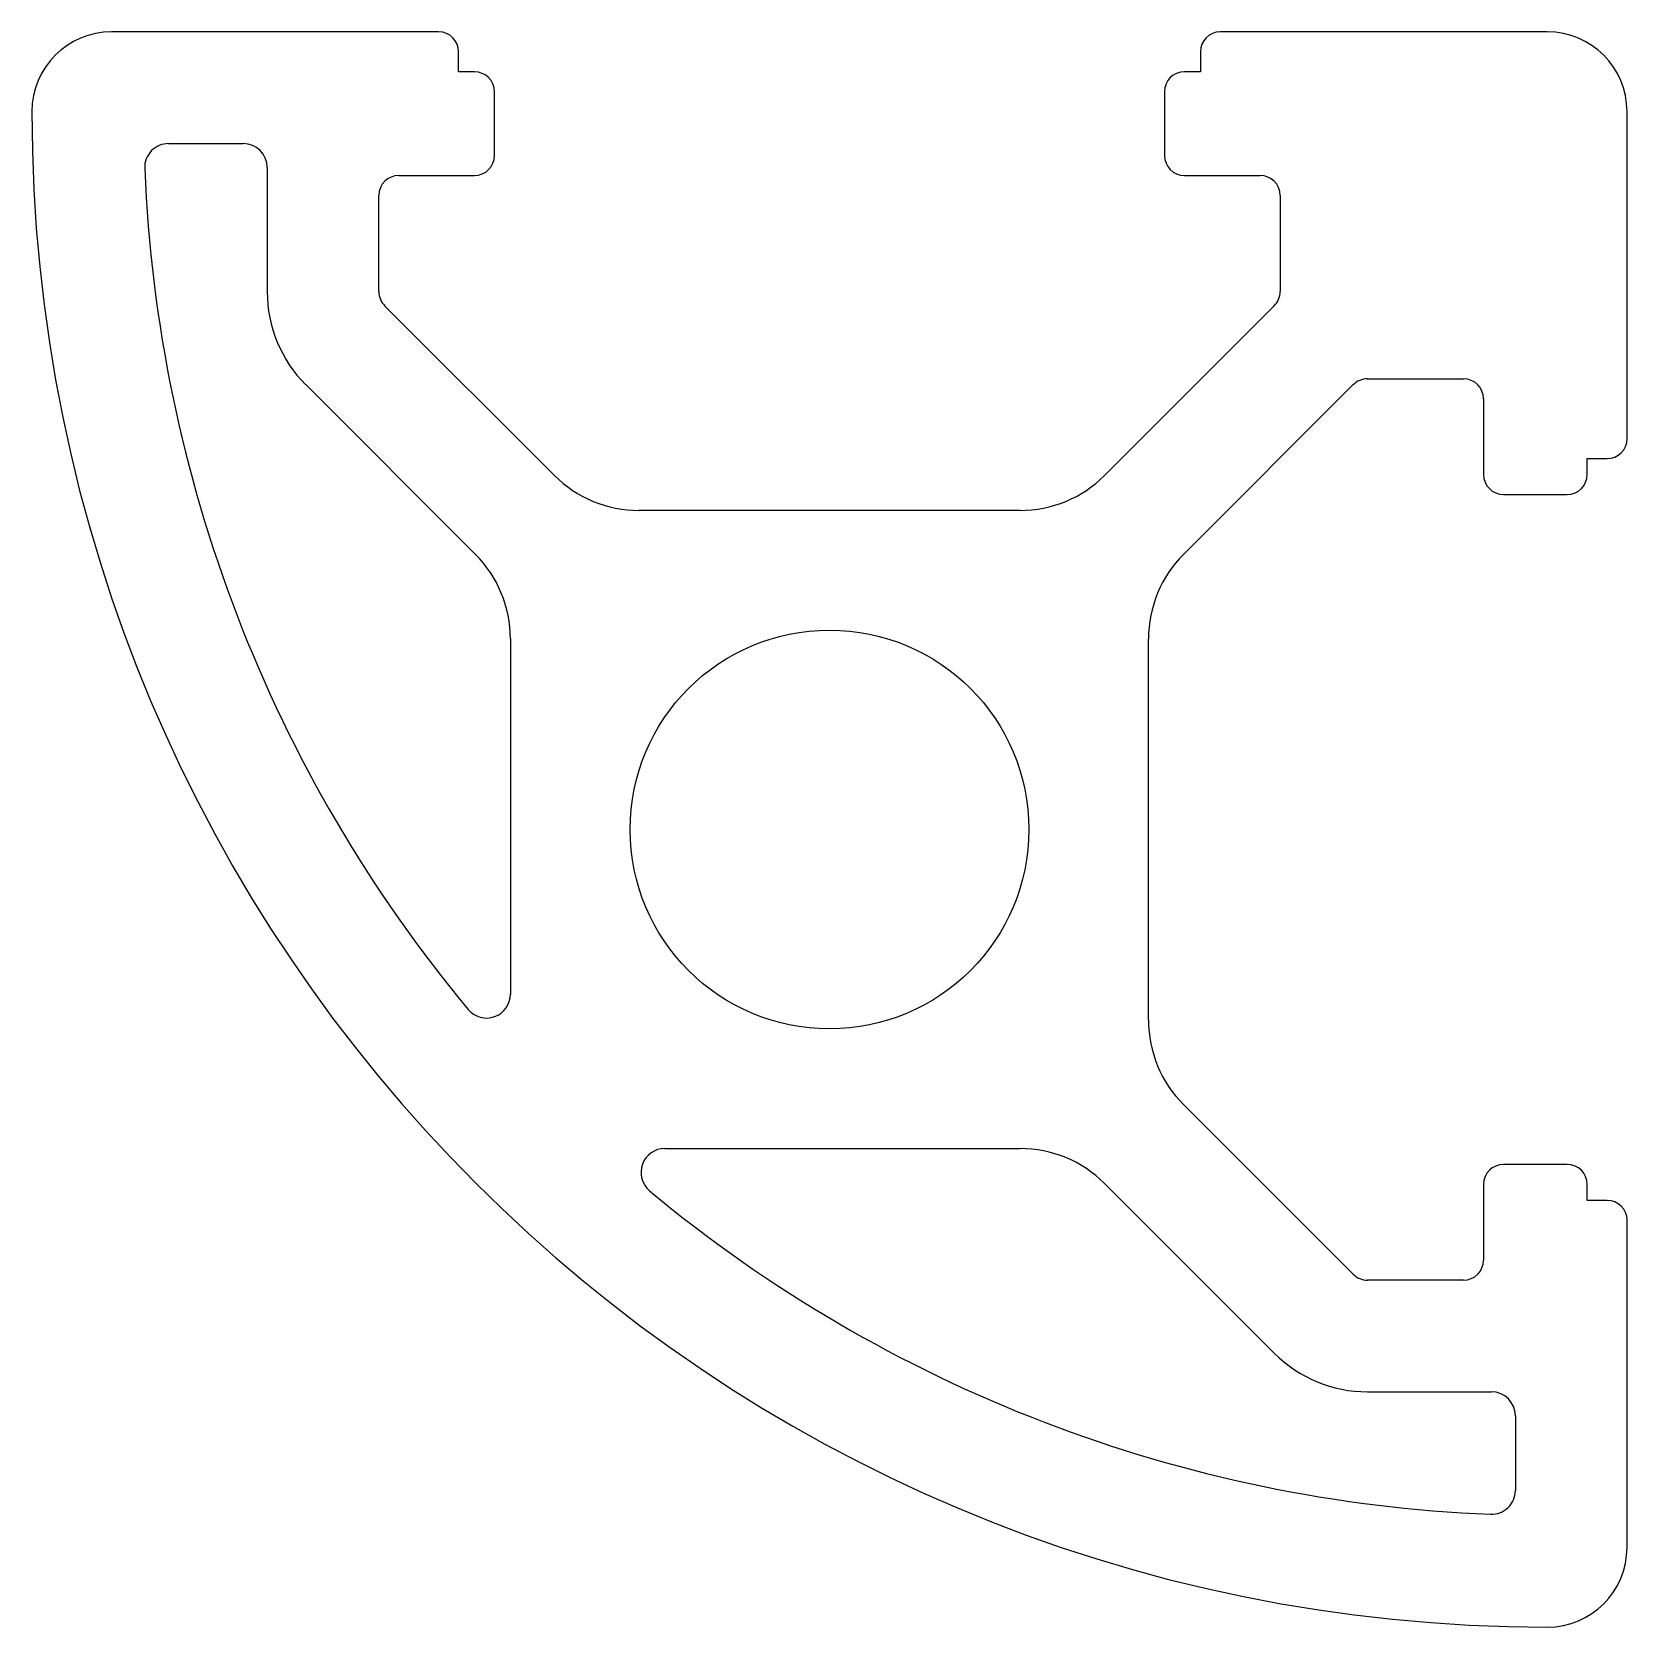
# Model space of a CAD drawing. Extents: x 2275 to 2295, y 1785.6 to 1805.6.
import ezdxf

# ---------------------------------------------------------------- set-up
doc = ezdxf.new("R2010")
doc.units = 0
doc.layers.get('0').update_dxf_attribs({"linetype": 'CONTINUOUS'})

msp = doc.modelspace()

# ---------------------------------------------------------------- linework, layer by layer
for p, q in [((2280.056, 1805.635), (2275.956, 1805.635)), ((2293.956, 1805.635), (2289.856, 1805.635)), ((2280.306, 1805.135), (2280.306, 1805.385)), ((2289.606, 1805.385), (2289.606, 1805.135)), ((2280.506, 1805.135), (2280.306, 1805.135)), ((2289.606, 1805.135), (2289.406, 1805.135)), ((2280.756, 1804.085), (2280.756, 1804.885)), ((2289.156, 1804.885), (2289.156, 1804.085)), ((2294.956, 1800.535), (2294.956, 1804.635)), ((2276.67, 1804.235), (2277.606, 1804.235)), ((2277.906, 1803.935), (2277.906, 1802.378)), ((2279.556, 1803.835), (2280.506, 1803.835)), ((2289.406, 1803.835), (2290.356, 1803.835)), ((2279.306, 1802.378), (2279.306, 1803.585)), ((2290.606, 1803.585), (2290.606, 1802.378)), ((2281.507, 1800.074), (2279.379, 1802.202)), ((2290.533, 1802.202), (2288.406, 1800.074)), ((2278.39, 1801.212), (2280.517, 1799.084)), ((2289.396, 1799.084), (2291.523, 1801.212)), ((2291.7, 1801.285), (2292.906, 1801.285)), ((2293.156, 1801.035), (2293.156, 1800.085)), ((2294.456, 1800.085), (2294.456, 1800.285)), ((2294.456, 1800.285), (2294.706, 1800.285)), ((2293.406, 1799.835), (2294.206, 1799.835)), ((2287.345, 1799.635), (2282.568, 1799.635)), ((2280.956, 1798.024), (2280.956, 1793.571)), ((2288.956, 1793.246), (2288.956, 1798.024)), ((2291.523, 1790.058), (2289.396, 1792.185)), ((2282.893, 1791.635), (2287.345, 1791.635)), ((2294.206, 1791.435), (2293.406, 1791.435)), ((2288.406, 1791.195), (2290.533, 1789.068)), ((2293.156, 1791.185), (2293.156, 1790.235)), ((2294.456, 1790.985), (2294.456, 1791.185)), ((2294.706, 1790.985), (2294.456, 1790.985)), ((2294.956, 1786.635), (2294.956, 1790.735)), ((2292.906, 1789.985), (2291.7, 1789.985)), ((2291.7, 1788.585), (2293.256, 1788.585)), ((2293.556, 1788.285), (2293.556, 1787.349))]:
    msp.add_line(p, q)
msp.add_circle((2284.956, 1795.635), 2.5)
for centre, radius, start, end in [((2275.956, 1804.635), 1, 90, 180), ((2280.056, 1805.385), 0.25, 0, 90), ((2289.856, 1805.385), 0.25, 90, 180), ((2293.956, 1804.635), 1, 0, 90), ((2280.506, 1804.885), 0.25, 0, 90), ((2289.406, 1804.885), 0.25, 90, 180), ((2293.956, 1804.635), 19, 180, 270), ((2276.67, 1803.935), 0.3, 90, 182.319), ((2277.606, 1803.935), 0.3, 0, 90), ((2280.506, 1804.085), 0.25, 270, 0), ((2289.406, 1804.085), 0.25, 180, 270), ((2293.956, 1804.635), 17.6, 182.319, 219.755), ((2279.556, 1803.585), 0.25, 90, 180), ((2290.356, 1803.585), 0.25, 360, 90), ((2279.556, 1802.378), 1.65, 180, 225), ((2279.556, 1802.378), 0.25, 180, 225), ((2290.356, 1802.378), 0.25, 315, 0), ((2291.7, 1801.035), 0.25, 90, 135), ((2292.906, 1801.035), 0.25, 360, 90), ((2294.706, 1800.535), 0.25, 270, 0), ((2282.568, 1801.135), 1.5, 225, 270), ((2287.345, 1801.135), 1.5, 270, 315), ((2293.406, 1800.085), 0.25, 180, 270), ((2294.206, 1800.085), 0.25, 270, 0), ((2279.456, 1798.024), 1.5, 0, 45), ((2290.456, 1798.024), 1.5, 135, 180), ((2280.656, 1793.571), 0.3, 219.755, 0), ((2290.456, 1793.246), 1.5, 180, 225), ((2282.893, 1791.335), 0.3, 90, 230.245), ((2287.345, 1790.135), 1.5, 45, 90), ((2293.406, 1791.185), 0.25, 90, 180), ((2294.206, 1791.185), 0.25, 0, 90), ((2293.956, 1804.635), 17.6, 230.245, 267.681), ((2294.706, 1790.735), 0.25, 0, 90), ((2292.906, 1790.235), 0.25, 270, 0), ((2291.7, 1790.235), 0.25, 225, 270), ((2291.7, 1790.235), 1.65, 225, 270), ((2293.256, 1788.285), 0.3, 0, 90), ((2293.256, 1787.349), 0.3, 267.681, 0), ((2293.956, 1786.635), 1, 270, 360)]:
    msp.add_arc(centre, radius, start, end)

doc.saveas('drawing.dxf')
